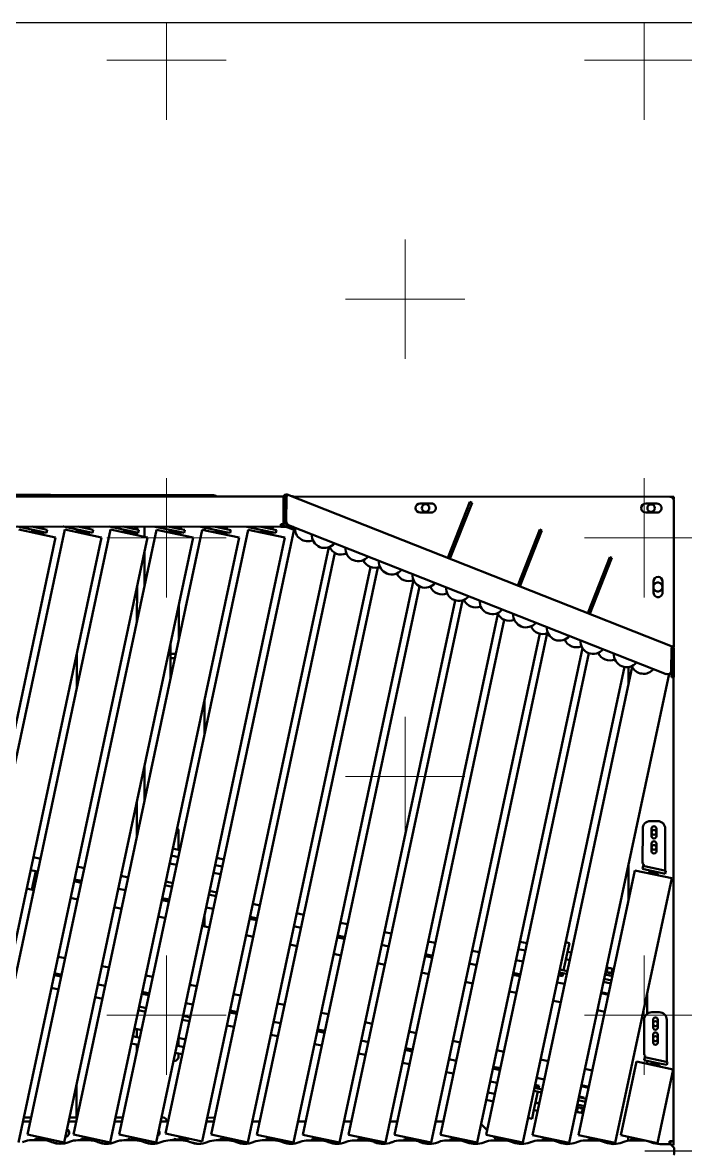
# Model space of a CAD drawing. Header units: millimetres. Extents: x 845401 to 948039, y 511594 to 550263.
# Drawn here: x 917079 to 917960, y 536634 to 538138 of the extents above; entities that cross this region are included whole.
import ezdxf

# ---------------------------------------------------------------- set-up
doc = ezdxf.new("R2010")
doc.units = ezdxf.units.MM
doc.linetypes.add('CENTER', pattern=[0])
doc.layers.add('00', color=7, linetype='Continuous')
doc.layers.add('3中心线层', color=1, linetype='CENTER')
for name, color, linetype, lineweight in [('A-剖-0.10mm.......SECT-L01', 255, 'Continuous', 18), ('可见 (ISO)', 7, 'Continuous', 50), ('粗实线', 7, 'Continuous', 30)]:
    doc.layers.add(name, color=color, linetype=linetype, lineweight=lineweight)

# ---------------------------------------------------------------- blocks, each defined once
blk = doc.blocks.new('*U100472')
at = {"layer": '3中心线层'}
blk.add_line((-1674.3, 1032), (-3340.9, 1032), dxfattribs=at)
blk = doc.blocks.new('单件分离新结构核图')
at = {"layer": '可见 (ISO)'}
for p, q in [((4623687.4, 896163.1), (4621866.4, 896163.1)), ((4623377.7, 896165.2), (4622241.7, 896165.2)), ((4623377.7, 896165.2), (4623527.7, 896165.2)), ((4623592.7, 896165.2), (4623527.7, 896165.2)), ((4623530.7, 896164.2), (4623572.7, 896164.2)), ((4623687.4, 896159.6), (4623687.4, 896163.1)), ((4623687.7, 896163.1), (4623687.4, 896163.1)), ((4623687.7, 896162.6), (4623687.4, 896126.7)), ((4623690.7, 896162.6), (4623687.7, 896162.6)), ((4623690.7, 896162.6), (4623690.4, 896126.7)), ((4623691.4, 896163.1), (4623691, 896163.1)), ((4623691.4, 896162.5), (4623691.1, 896130.1)), ((4623691.4, 896163.1), (4623692.5, 896165.9)), ((4623692.5, 896165.9), (4624204.5, 895964.2)), ((4624201.7, 896163.1), (4623700.9, 896163.1)), ((4624206.4, 896163.1), (4624201.7, 896163.1)), ((4624206.4, 896159.9), (4624206.4, 896163.1)), ((4623687.4, 896159.6), (4623687.4, 896126.6)), ((4623869.2, 896154.1), (4623884.2, 896154.1)), ((4623935.4, 896156.2), (4623906.1, 896081.7)), ((4623938.2, 896155.1), (4623908.9, 896080.6)), ((4623938.2, 896155.1), (4623935.4, 896156.2)), ((4624169.2, 896154.1), (4624184.2, 896154.1)), ((4624206.7, 895963.8), (4624206.7, 896158.1)), ((4623884.2, 896142.1), (4623869.2, 896142.1)), ((4624184.2, 896142.1), (4624169.2, 896142.1)), ((4623683.9, 896123.1), (4621866.4, 896123.1)), ((4623396.5, 896119.1), (4623225.5, 895314.6)), ((4623457.5, 896119.1), (4623286.5, 895314.6)), ((4623333.7, 896123.1), (4623364.6, 896116.5)), ((4623384.4, 896108.7), (4623335.5, 896119.1)), ((4623518.5, 896119.1), (4623347.5, 895314.6)), ((4623353, 896117.4), (4623352.6, 896115.5)), ((4623352.9, 896123.1), (4623365.4, 896120.4)), ((4623367.7, 896114.3), (4623353, 896117.4)), ((4623354.5, 896118.6), (4623354.2, 896117.2)), ((4623355.4, 896123.1), (4623355.3, 896122.6)), ((4623357.6, 896118), (4623357.3, 896116.5)), ((4623358.7, 896123.1), (4623358.4, 896121.9)), ((4623363.8, 896116.7), (4623363.5, 896115.2)), ((4623365.2, 896123.1), (4623364.6, 896120.6)), ((4623364.6, 896116.5), (4623372.4, 896114.8)), ((4623373.3, 896118.7), (4623365.4, 896120.4)), ((4623368.4, 896123.1), (4623367.7, 896119.9)), ((4623373.3, 896118.7), (4623372.4, 896114.8)), ((4623394.7, 896123.1), (4623425.6, 896116.5)), ((4623445.4, 896108.7), (4623396.5, 896119.1)), ((4623579.5, 896119.1), (4623408.5, 895314.6)), ((4623412.7, 896115.7), (4623412.7, 896119.2)), ((4623414, 896117.4), (4623413.6, 896115.5)), ((4623413.9, 896123.1), (4623426.4, 896120.4)), ((4623428.7, 896114.3), (4623414, 896117.4)), ((4623415.5, 896118.6), (4623415.2, 896117.2)), ((4623416.4, 896123.1), (4623416.3, 896122.6)), ((4623418.6, 896118), (4623418.3, 896116.5)), ((4623419.7, 896123.1), (4623419.4, 896121.9)), ((4623424.8, 896116.7), (4623424.5, 896115.2)), ((4623426.2, 896123.1), (4623425.6, 896120.6)), ((4623425.6, 896116.5), (4623433.4, 896114.8)), ((4623434.3, 896118.7), (4623426.4, 896120.4)), ((4623429.4, 896123.1), (4623428.7, 896119.9)), ((4623434.3, 896118.7), (4623433.4, 896114.8)), ((4623455.7, 896123.1), (4623486.6, 896116.5)), ((4623506.4, 896108.7), (4623457.5, 896119.1)), ((4623640.5, 896119.1), (4623469.5, 895314.6)), ((4623475, 896117.4), (4623474.6, 896115.5)), ((4623474.9, 896123.1), (4623487.4, 896120.4)), ((4623489.7, 896114.3), (4623475, 896117.4)), ((4623476.5, 896118.6), (4623476.2, 896117.2)), ((4623477.4, 896123.1), (4623477.3, 896122.6)), ((4623479.6, 896118), (4623479.3, 896116.5)), ((4623480.7, 896123.1), (4623480.4, 896121.9)), ((4623485.8, 896116.7), (4623485.5, 896115.2)), ((4623487.2, 896123.1), (4623486.6, 896120.6)), ((4623486.6, 896116.5), (4623494.4, 896114.8)), ((4623495.3, 896118.7), (4623487.4, 896120.4)), ((4623490.4, 896123.1), (4623489.7, 896119.9)), ((4623492.7, 896119.3), (4623492.7, 896123.1)), ((4623495.3, 896118.7), (4623494.4, 896114.8)), ((4623502.7, 896123.1), (4623502.7, 896109.5)), ((4623516.7, 896123.1), (4623547.6, 896116.5)), ((4623567.4, 896108.7), (4623518.5, 896119.1)), ((4623701.6, 896119.7), (4623530.8, 895316)), ((4623536, 896117.4), (4623535.6, 896115.5)), ((4623535.9, 896123.1), (4623548.4, 896120.4)), ((4623550.7, 896114.3), (4623536, 896117.4)), ((4623537.5, 896118.6), (4623537.2, 896117.2)), ((4623538.4, 896123.1), (4623538.3, 896122.6)), ((4623540.6, 896118), (4623540.3, 896116.5)), ((4623541.7, 896123.1), (4623541.4, 896121.9)), ((4623546.8, 896116.7), (4623546.5, 896115.2)), ((4623548.2, 896123.1), (4623547.6, 896120.6)), ((4623547.6, 896116.5), (4623555.4, 896114.8)), ((4623556.3, 896118.7), (4623548.4, 896120.4)), ((4623551.4, 896123.1), (4623550.7, 896119.9)), ((4623556.3, 896118.7), (4623555.4, 896114.8)), ((4623577.7, 896123.1), (4623608.6, 896116.5)), ((4623628.4, 896108.7), (4623579.5, 896119.1)), ((4623582.7, 896122), (4623582.7, 896118.4)), ((4623597, 896117.4), (4623596.6, 896115.5)), ((4623596.9, 896123.1), (4623609.4, 896120.4)), ((4623611.7, 896114.3), (4623597, 896117.4)), ((4623598.5, 896118.6), (4623598.2, 896117.2)), ((4623599.4, 896123.1), (4623599.3, 896122.6)), ((4623601.6, 896118), (4623601.3, 896116.5)), ((4623602.7, 896123.1), (4623602.4, 896121.9)), ((4623607.8, 896116.7), (4623607.5, 896115.2)), ((4623609.2, 896123.1), (4623608.6, 896120.6)), ((4623608.6, 896116.5), (4623616.4, 896114.8)), ((4623617.3, 896118.7), (4623609.4, 896120.4)), ((4623612.4, 896123.1), (4623611.7, 896119.9)), ((4623617.3, 896118.7), (4623616.4, 896114.8)), ((4623638.7, 896123.1), (4623669.6, 896116.5)), ((4623689.4, 896108.7), (4623640.5, 896119.1)), ((4623658, 896117.4), (4623657.6, 896115.5)), ((4623657.9, 896123.1), (4623670.4, 896120.4)), ((4623672.7, 896114.3), (4623658, 896117.4)), ((4623659.5, 896118.6), (4623659.2, 896117.2)), ((4623660.4, 896123.1), (4623660.3, 896122.6)), ((4623662.6, 896118), (4623662.3, 896116.5)), ((4623663.7, 896123.1), (4623663.4, 896121.9)), ((4623668.8, 896116.7), (4623668.5, 896115.2)), ((4623670.2, 896123.1), (4623669.6, 896120.6)), ((4623669.6, 896116.5), (4623677.4, 896114.8)), ((4623678.3, 896118.7), (4623670.4, 896120.4)), ((4623673.4, 896123.1), (4623672.7, 896119.9)), ((4623678.3, 896118.7), (4623677.4, 896114.8)), ((4623683.9, 896126.6), (4623683.9, 896123.1)), ((4623687.4, 896126.6), (4623683.9, 896126.6)), ((4623683.9, 896123.1), (4623690.5, 896123.1)), ((4623696.6, 896120.7), (4623689.6, 896123.5)), ((4623697.7, 896123.5), (4623690.7, 896126.2)), ((4623694.2, 896125.4), (4624196.6, 895927.5)), ((4623696.6, 896120.7), (4623701.3, 896118.8)), ((4623702.4, 896121.6), (4623697.7, 896123.5)), ((4623698.7, 896123.1), (4623700.1, 896123.1)), ((4623699.7, 896123.1), (4623700.7, 896122.8)), ((4623702.4, 896121.6), (4623701.3, 896118.8)), ((4623702.8, 896120.4), (4623702, 896120.5)), ((4624028.5, 896119.5), (4623999.1, 896045.1)), ((4624031.2, 896118.4), (4624001.9, 896044)), ((4624031.2, 896118.4), (4624028.5, 896119.5)), ((4623384.4, 896108.7), (4623213.4, 895304.2)), ((4623445.4, 896108.7), (4623274.4, 895304.2)), ((4623506.4, 896108.7), (4623335.4, 895304.2)), ((4623366.9, 896116), (4623366.6, 896114.5)), ((4623367.7, 896114.3), (4623367.3, 896112.3)), ((4623567.4, 896108.7), (4623396.4, 895304.2)), ((4623427.9, 896116), (4623427.6, 896114.5)), ((4623428.7, 896114.3), (4623428.3, 896112.3)), ((4623628.4, 896108.7), (4623457.4, 895304.2)), ((4623488.9, 896116), (4623488.6, 896114.5)), ((4623489.7, 896114.3), (4623489.3, 896112.3)), ((4623492.7, 896111.6), (4623492.7, 896115.2)), ((4623689.4, 896108.7), (4623518.4, 895304.2)), ((4623549.9, 896116), (4623549.6, 896114.5)), ((4623550.7, 896114.3), (4623550.3, 896112.3)), ((4623610.9, 896116), (4623610.6, 896114.5)), ((4623611.7, 896114.3), (4623611.3, 896112.3)), ((4623671.9, 896116), (4623671.6, 896114.5)), ((4623672.7, 896114.3), (4623672.3, 896112.3)), ((4623502.7, 896091.3), (4623502.7, 896044.8)), ((4623747.7, 896095.9), (4623579.7, 895305.6)), ((4623756, 896088.4), (4623591.5, 895314.6)), ((4624121.5, 896082.9), (4624092.2, 896008.4)), ((4624124.3, 896081.8), (4624095, 896007.3)), ((4624124.3, 896081.8), (4624121.5, 896082.9)), ((4623803.1, 896069.6), (4623640.4, 895304.2)), ((4623812.9, 896069), (4623652.5, 895314.6)), ((4623492.7, 895997.7), (4623492.7, 896044.2)), ((4623860.4, 896052.3), (4623701.4, 895304.2)), ((4623868.5, 896043.9), (4623713.5, 895314.6)), ((4624179.7, 896035.6), (4624179.7, 896050.6)), ((4624191.7, 896050.6), (4624191.7, 896035.6)), ((4623548.2, 895971.8), (4623548.2, 896018.3)), ((4623915.7, 896025.3), (4623762.4, 895304.2)), ((4623925.6, 896025.3), (4623774.5, 895314.6)), ((4623972.8, 896007), (4623823.4, 895304.2)), ((4623981.1, 895999.5), (4623835.5, 895314.6)), ((4624028.3, 895981.1), (4623884.4, 895304.2)), ((4624038.3, 895981.6), (4623896.5, 895314.6)), ((4623537.2, 895966.6), (4623537.2, 895920.1)), ((4623412.7, 895908.3), (4623412.7, 895954.8)), ((4623537.2, 895954.2), (4623544.5, 895954.2)), ((4624085.2, 895961.8), (4623945.4, 895304.2)), ((4624093.7, 895955.2), (4623957.5, 895314.6)), ((4624203.4, 895932.2), (4624203.4, 895960.8)), ((4624203.7, 895960.9), (4624206.7, 895960.9)), ((4624203.7, 895928.3), (4624203.7, 895960.9)), ((4624204.7, 895964.6), (4624204.5, 895964.2)), ((4624206.7, 895963.8), (4624204.7, 895964.6)), ((4624206.4, 895962.4), (4624206.4, 895964)), ((4624206.7, 895928.3), (4624206.7, 895960.9)), ((4623537.2, 895948.2), (4623543.2, 895948.2)), ((4624140.9, 895936.9), (4624006.4, 895304.2)), ((4624151.3, 895937), (4624018.9, 895314.2)), ((4624146.4, 895936.8), (4624146.4, 895914)), ((4624200.4, 895927.6), (4624067.8, 895303.8)), ((4624203.7, 895928.3), (4624203.7, 895923.3)), ((4624206.7, 895923.3), (4624203.7, 895923.3)), ((4624206.4, 895306.1), (4624206.4, 895923.3)), ((4624206.7, 895923.3), (4624206.7, 895928.3)), ((4623582.7, 895893.7), (4623582.7, 895847.2)), ((4623502.7, 895804.3), (4623502.7, 895757.8)), ((4623492.7, 895710.7), (4623492.7, 895757.2)), ((4624175.4, 895731.9), (4624185.4, 895731.9)), ((4623548.2, 895718.2), (4623548.2, 895693.5)), ((4624165.4, 895675.4), (4624165.4, 895721.9)), ((4624177.2, 895711.9), (4624177.2, 895721.9)), ((4624183.6, 895721.9), (4624183.6, 895711.9)), ((4624195.4, 895721.9), (4624195.4, 895667)), ((4624177.2, 895691.9), (4624177.2, 895701.9)), ((4624183.6, 895701.9), (4624183.6, 895691.9)), ((4623364.5, 895681.4), (4623355, 895683.4)), ((4623538.5, 895685.6), (4623547.9, 895683.6)), ((4623550, 895693.1), (4623540.5, 895695.1)), ((4623608.3, 895680.7), (4623598.9, 895682.7)), ((4623360.8, 895664.3), (4623351.4, 895666.3)), ((4623422.8, 895669), (4623413.4, 895671)), ((4623545.8, 895673.3), (4623536.3, 895675.3)), ((4623537.2, 895675.1), (4623537.2, 895679.6)), ((4623596.8, 895673.2), (4623606.3, 895671.1)), ((4624155.1, 895666.4), (4624080.2, 895314.2)), ((4624146.4, 895673.5), (4624146.4, 895625.4)), ((4624204, 895656), (4624155.1, 895666.4)), ((4624165.4, 895675.4), (4624166.8, 895675.1)), ((4624166.2, 895672.2), (4624165.4, 895668.3)), ((4624175.1, 895666.2), (4624165.4, 895668.3)), ((4624166.2, 895672.2), (4624166.4, 895673.2)), ((4624166.2, 895672.2), (4624176, 895670.1)), ((4624166.8, 895675.1), (4624166.4, 895673.2)), ((4624175.1, 895666.2), (4624185.6, 895664)), ((4624176, 895670.1), (4624186.4, 895667.9)), ((4624186.4, 895667.9), (4624196.2, 895665.8)), ((4624195.4, 895661.9), (4624196.2, 895665.8)), ((4623358.3, 895664.8), (4623353.1, 895640.4)), ((4623409.2, 895651.4), (4623418.7, 895649.4)), ((4623419.2, 895651.9), (4623409.7, 895653.9)), ((4623412.7, 895650.7), (4623412.7, 895653.3)), ((4623481.2, 895656.6), (4623471.7, 895658.6)), ((4623540.6, 895649.1), (4623531.1, 895651.1)), ((4623604.1, 895660.9), (4623594.7, 895662.9)), ((4624204, 895656), (4624129.1, 895303.8)), ((4624174.1, 895664.4), (4624173.7, 895662.4)), ((4624185.8, 895661.9), (4624174.1, 895664.4)), ((4624185.8, 895661.9), (4624185.4, 895659.9)), ((4624195.4, 895661.9), (4624185.6, 895664)), ((4623346.2, 895641.8), (4623355.6, 895639.8)), ((4623477.6, 895639.5), (4623468.1, 895641.5)), ((4623539.6, 895644.2), (4623530.1, 895646.2)), ((4623599, 895636.7), (4623589.5, 895638.7)), ((4623404.5, 895629.4), (4623414, 895627.4)), ((4623526, 895626.6), (4623535.4, 895624.6)), ((4623535.9, 895627.1), (4623526.5, 895629.1)), ((4623597.9, 895631.8), (4623588.5, 895633.8)), ((4623656.3, 895619.4), (4623646.8, 895621.4)), ((4623462.9, 895617), (4623472.4, 895615)), ((4623582.7, 895606.7), (4623582.7, 895591.6)), ((4623594.3, 895614.7), (4623584.8, 895616.7)), ((4623714.7, 895607), (4623705.2, 895609)), ((4623521.3, 895604.6), (4623530.7, 895602.6)), ((4623579.6, 895592.2), (4623589.1, 895590.2)), ((4623642.7, 895601.8), (4623652.1, 895599.8)), ((4623652.7, 895602.3), (4623643.2, 895604.3)), ((4623711, 895589.8), (4623701.6, 895591.9)), ((4623773, 895594.6), (4623763.6, 895596.6)), ((4623638, 895579.8), (4623647.5, 895577.8)), ((4623759.4, 895577), (4623768.9, 895575)), ((4623769.4, 895577.4), (4623759.9, 895579.5)), ((4623767.7, 895575.3), (4623768.2, 895577.7)), ((4623831.4, 895582.2), (4623821.9, 895584.2)), ((4623696.4, 895567.4), (4623705.8, 895565.4)), ((4623827.7, 895565), (4623818.3, 895567)), ((4623889.7, 895569.8), (4623880.3, 895571.8)), ((4624000.1, 895561.6), (4624009.6, 895559.6)), ((4624002.2, 895571.4), (4624011.7, 895569.4)), ((4624063.1, 895570.7), (4624068.1, 895569.7)), ((4624068.1, 895569.7), (4624066, 895559.9)), ((4623387.9, 895551.2), (4623397.4, 895549.2)), ((4623754.7, 895555), (4623764.2, 895553)), ((4623876.1, 895552.2), (4623885.6, 895550.2)), ((4623886.1, 895552.6), (4623876.7, 895554.6)), ((4623948.1, 895557.3), (4623938.7, 895559.4)), ((4624006.5, 895544.9), (4623997, 895546.9)), ((4624060.4, 895533.5), (4624066, 895559.9)), ((4624063.5, 895548.2), (4624068.4, 895547.1)), ((4624065.6, 895557.9), (4624070.5, 895556.9)), ((4623446.3, 895538.8), (4623455.7, 895536.8)), ((4623813.1, 895542.6), (4623822.5, 895540.6)), ((4623871.5, 895530.2), (4623880.9, 895528.2)), ((4623944.5, 895540.2), (4623935, 895542.2)), ((4624002.8, 895527.8), (4623993.4, 895529.8)), ((4624054.5, 895530.6), (4624064.4, 895528.5)), ((4624055.4, 895534.5), (4624065.3, 895532.4)), ((4624125.8, 895528.8), (4624116, 895530.8)), ((4624117.7, 895531.1), (4624116.2, 895531.4)), ((4624122.1, 895536.3), (4624117.4, 895537.3)), ((4624117.7, 895531.1), (4624118.8, 895536.5)), ((4624120.2, 895530.6), (4624117.7, 895531.1)), ((4624124.1, 895529.8), (4624121.5, 895530.3)), ((4624124.5, 895535.8), (4624122.1, 895536.3)), ((4624122.5, 895529.5), (4624123.3, 895529.9)), ((4624124.1, 895529.8), (4624125.2, 895535.2)), ((4624124.5, 895535.8), (4624124.7, 895535.7)), ((4623392.2, 895524.7), (4623382.7, 895526.7)), ((4623392.7, 895527.2), (4623383.2, 895529.2)), ((4623504.6, 895526.4), (4623514.1, 895524.4)), ((4623929.8, 895517.8), (4623939.3, 895515.8)), ((4623992.9, 895527.4), (4624002.3, 895525.4)), ((4624002.5, 895526.5), (4623993.1, 895528.5)), ((4624051.7, 895517.4), (4624061.6, 895515.3)), ((4624053.7, 895526.7), (4624058.7, 895525.7)), ((4624054.1, 895528.7), (4624059.1, 895527.6)), ((4624058.7, 895525.7), (4624059.1, 895527.6)), ((4624059.1, 895527.6), (4624059.5, 895529.6)), ((4624113.3, 895518.1), (4624123.1, 895516.1)), ((4624114.2, 895522), (4624124, 895520)), ((4624115.4, 895527.9), (4624125.2, 895525.8)), ((4623388.5, 895507.6), (4623379.1, 895509.6)), ((4623450.5, 895512.3), (4623441.1, 895514.3)), ((4623508.9, 895499.9), (4623499.4, 895501.9)), ((4623509.4, 895502.4), (4623500, 895504.4)), ((4623502.7, 895503.8), (4623502.7, 895501.2)), ((4623563, 895514), (4623572.5, 895512)), ((4623621.4, 895501.6), (4623630.8, 895499.5)), ((4623988.2, 895505.4), (4623997.6, 895503.4)), ((4624119.9, 895500.9), (4624110.1, 895503)), ((4624110.4, 895504.3), (4624120.2, 895502.2)), ((4624171.4, 895502.5), (4624171.4, 895475.4)), ((4623446.9, 895495.2), (4623437.4, 895497.2)), ((4623505.3, 895482.8), (4623495.8, 895484.8)), ((4623567.3, 895487.5), (4623557.8, 895489.5)), ((4623679.7, 895489.2), (4623689.2, 895487.1)), ((4624046.5, 895493), (4624056.4, 895490.9)), ((4623504.2, 895477.9), (4623494.8, 895479.9)), ((4623563.6, 895470.4), (4623554.2, 895472.4)), ((4623625.6, 895475.1), (4623616.2, 895477.1)), ((4623626.1, 895477.5), (4623616.7, 895479.6)), ((4623738.1, 895476.7), (4623747.5, 895474.7)), ((4624115.1, 895478.4), (4624105.3, 895480.5)), ((4624177.5, 895477.6), (4624187.5, 895477.6)), ((4623499.1, 895453.7), (4623489.6, 895455.7)), ((4623492.7, 895444.3), (4623492.7, 895455)), ((4623562.6, 895465.5), (4623553.1, 895467.5)), ((4623622, 895458), (4623612.5, 895460)), ((4623684, 895462.7), (4623674.5, 895464.7)), ((4623742.9, 895452.7), (4623733.4, 895454.7)), ((4623796.5, 895464.3), (4623805.9, 895462.3)), ((4624167.5, 895421.1), (4624167.5, 895467.6)), ((4624179.3, 895457.6), (4624179.3, 895467.6)), ((4624185.7, 895467.6), (4624185.7, 895457.6)), ((4624197.5, 895467.6), (4624197.5, 895412.7)), ((4623487.4, 895445.4), (4623496.9, 895443.4)), ((4623557.4, 895441.3), (4623548, 895443.3)), ((4623548.2, 895443.2), (4623548.2, 895432.5)), ((4623680.3, 895445.6), (4623670.9, 895447.6)), ((4623742.4, 895450.3), (4623732.9, 895452.3)), ((4623800.7, 895437.9), (4623791.3, 895439.9)), ((4623854.8, 895451.9), (4623864.3, 895449.9)), ((4624179.3, 895437.6), (4624179.3, 895447.6)), ((4624185.7, 895447.6), (4624185.7, 895437.6)), ((4623494.9, 895433.9), (4623485.4, 895435.9)), ((4623492.7, 895423.8), (4623492.7, 895434.3)), ((4623545.8, 895433), (4623555.3, 895431)), ((4623738.7, 895433.2), (4623729.3, 895435.2)), ((4623859.1, 895425.5), (4623849.6, 895427.5)), ((4623859.6, 895427.9), (4623850.1, 895429.9)), ((4623913.2, 895439.5), (4623922.6, 895437.5)), ((4623971.5, 895427.1), (4623981, 895425.1)), ((4623553.2, 895421.5), (4623543.8, 895423.5)), ((4623548.2, 895422.5), (4623548.2, 895418.2)), ((4623797.1, 895420.8), (4623787.6, 895422.8)), ((4623855.4, 895408.4), (4623846, 895410.4)), ((4623917.4, 895413.1), (4623908, 895415.1)), ((4624029.9, 895414.7), (4624039.8, 895412.6)), ((4624157.3, 895412.1), (4624136.5, 895314.2)), ((4624206.2, 895401.7), (4624157.3, 895412.1)), ((4624167.5, 895421.1), (4624169, 895420.8)), ((4624168.4, 895417.9), (4624167.5, 895414)), ((4624177.3, 895411.9), (4624167.5, 895414)), ((4624168.4, 895417.9), (4624168.6, 895418.8)), ((4624168.4, 895417.9), (4624178.2, 895415.8)), ((4624169, 895420.8), (4624168.6, 895418.8)), ((4624171.4, 895413.1), (4624171.4, 895409.1)), ((4624176.3, 895410.1), (4624175.8, 895408.1)), ((4624188, 895407.6), (4624176.3, 895410.1)), ((4624177.3, 895411.9), (4624187.8, 895409.7)), ((4624178.2, 895415.8), (4624188.6, 895413.6)), ((4624197.5, 895407.6), (4624187.8, 895409.7)), ((4624188.6, 895413.6), (4624198.4, 895411.5)), ((4624197.5, 895407.6), (4624198.4, 895411.5)), ((4623913.8, 895396), (4623904.3, 895398)), ((4623975.8, 895400.7), (4623966.3, 895402.7)), ((4623976.1, 895402), (4623966.6, 895404)), ((4623976.3, 895403.1), (4623966.9, 895405.1)), ((4624098.5, 895400.1), (4624088.7, 895402.2)), ((4624206.2, 895401.7), (4624185.4, 895303.8)), ((4624188, 895407.6), (4624187.6, 895405.6)), ((4623412.7, 895337.2), (4623412.7, 895380.9)), ((4623972.2, 895383.5), (4623962.7, 895385.6)), ((4624022.7, 895381), (4624027.7, 895379.9)), ((4624024.7, 895390.3), (4624034.6, 895388.2)), ((4624027.7, 895379.9), (4624027.3, 895378)), ((4624093.9, 895378.6), (4624084.1, 895380.7)), ((4623959.6, 895370.9), (4623969, 895368.9)), ((4624026.1, 895372.1), (4624020.4, 895345.7)), ((4624021.1, 895373.1), (4624031, 895371)), ((4624021.9, 895377.1), (4624031.8, 895375)), ((4624022.3, 895379), (4624027.3, 895378)), ((4624027.3, 895378), (4624026.9, 895376)), ((4624080.7, 895364.6), (4624090.5, 895362.5)), ((4624080.9, 895365.5), (4624087.1, 895364.2)), ((4624083.9, 895379.4), (4624093.6, 895377.3)), ((4623957.5, 895361.1), (4623967, 895359.1)), ((4624022.9, 895357.4), (4624027.8, 895356.4)), ((4624077.9, 895351.3), (4624079.4, 895350.9)), ((4624078, 895351.8), (4624087.8, 895349.8)), ((4624079.4, 895350.9), (4624078.2, 895345.5)), ((4624078.6, 895354.8), (4624088.4, 895352.7)), ((4624079.4, 895350.9), (4624081.9, 895350.4)), ((4624079.9, 895360.7), (4624089.7, 895358.6)), ((4624083.2, 895350.1), (4624085.8, 895349.6)), ((4624084.5, 895350.5), (4624085, 895349.8)), ((4624085.8, 895349.6), (4624084.6, 895344.2)), ((4624087.1, 895364.2), (4624086.9, 895363.3)), ((4623352.3, 895337.2), (4623342.4, 895337.2)), ((4623413.3, 895337.2), (4623403.4, 895337.2)), ((4623474.3, 895337.2), (4623464.4, 895337.2)), ((4623527.7, 895337.2), (4623525.4, 895337.2)), ((4623586.4, 895337.2), (4623596.3, 895337.2)), ((4624013.4, 895337), (4624018.4, 895335.9)), ((4624018.4, 895335.9), (4624020.4, 895345.7)), ((4624020.9, 895347.6), (4624025.8, 895346.6)), ((4624076.6, 895345.4), (4624081.3, 895344.4)), ((4624081.3, 895344.4), (4624083.7, 895343.9)), ((4624083.7, 895343.9), (4624083.9, 895344)), ((4623351.2, 895332.1), (4623341.3, 895332.1)), ((4623412.2, 895332.1), (4623402.3, 895332.1)), ((4623473.2, 895332.1), (4623463.3, 895332.1)), ((4623534.2, 895332.1), (4623524.3, 895332.1)), ((4623532.7, 895332.1), (4623532.7, 895332.2)), ((4623595.2, 895332.1), (4623585.3, 895332.1)), ((4623656.2, 895332.1), (4623646.3, 895332.1)), ((4623717.2, 895332.1), (4623707.3, 895332.1)), ((4623778.2, 895332.1), (4623768.3, 895332.1)), ((4623839.2, 895332.1), (4623829.3, 895332.1)), ((4623900.2, 895332.1), (4623890.3, 895332.1)), ((4623958.8, 895320.6), (4623950.6, 895328.8)), ((4623341.9, 895304.9), (4623340.9, 895304.5)), ((4623396.4, 895304.2), (4623347.5, 895314.6)), ((4623353, 895307.1), (4623367.8, 895307.1)), ((4623357.6, 895307.1), (4623358, 895309.2)), ((4623367.8, 895307.2), (4623358, 895309.2)), ((4623364.2, 895309), (4623364.6, 895310.9)), ((4623378.9, 895305.9), (4623364.2, 895309)), ((4623365.1, 895307.7), (4623365.3, 895308.7)), ((4623368.2, 895307.1), (4623367.8, 895307.2)), ((4623368.2, 895307.1), (4623368.4, 895308.1)), ((4623374.6, 895306.3), (4623374.6, 895306.8)), ((4623377.6, 895305.4), (4623377.8, 895306.1)), ((4623378.9, 895305.9), (4623379.3, 895307.8)), ((4623380, 895304.5), (4623379, 895304.9)), ((4623390.2, 895302.4), (4623379.7, 895304.6)), ((4623398.2, 895312.2), (4623398.2, 895312.6)), ((4623403.2, 895304.9), (4623402.2, 895304.5)), ((4623457.4, 895304.2), (4623408.5, 895314.6)), ((4623414.4, 895307.1), (4623429.2, 895307.1)), ((4623418.9, 895307.1), (4623419.4, 895309.2)), ((4623429.1, 895307.2), (4623419.4, 895309.2)), ((4623425.2, 895309), (4623425.6, 895310.9)), ((4623439.9, 895305.9), (4623425.2, 895309)), ((4623426.1, 895307.8), (4623426.3, 895308.7)), ((4623429.6, 895307.1), (4623429.1, 895307.2)), ((4623429.2, 895307.1), (4623429.4, 895308.1)), ((4623435.6, 895306.4), (4623435.6, 895306.8)), ((4623438.6, 895305.5), (4623438.8, 895306.1)), ((4623439.9, 895305.9), (4623440.3, 895307.8)), ((4623441.3, 895304.5), (4623440.3, 895304.9)), ((4623451.5, 895302.4), (4623441.1, 895304.6)), ((4623464.6, 895304.9), (4623463.6, 895304.5)), ((4623518.4, 895304.2), (4623469.5, 895314.6)), ((4623475.7, 895307.1), (4623490.5, 895307.1)), ((4623480.2, 895307.1), (4623480.7, 895309.2)), ((4623490.5, 895307.2), (4623480.7, 895309.2)), ((4623486.2, 895309), (4623486.6, 895310.9)), ((4623500.9, 895305.9), (4623486.2, 895309)), ((4623487.1, 895307.9), (4623487.3, 895308.7)), ((4623490.3, 895307.2), (4623490.4, 895308.1)), ((4623490.9, 895307.1), (4623490.5, 895307.2)), ((4623496.6, 895306.5), (4623496.6, 895306.8)), ((4623499.7, 895305.6), (4623499.8, 895306.1)), ((4623500.9, 895305.9), (4623501.3, 895307.8)), ((4623502.6, 895304.5), (4623501.6, 895304.9)), ((4623512.9, 895302.4), (4623502.4, 895304.6)), ((4623525.9, 895304.9), (4623524.9, 895304.5)), ((4623579.7, 895305.6), (4623530.8, 895316)), ((4623537.1, 895307.1), (4623551.8, 895307.1)), ((4623541.6, 895307.1), (4623542, 895309.2)), ((4623551.8, 895307.2), (4623542, 895309.2)), ((4623549.1, 895310.6), (4623549.4, 895312.1)), ((4623560.8, 895308.1), (4623549.1, 895310.6)), ((4623549.5, 895310), (4623549.1, 895310.6)), ((4623549.5, 895310), (4623560.2, 895307.7)), ((4623552.2, 895307.1), (4623551.8, 895307.2)), ((4623560.2, 895307.7), (4623560.8, 895308.1)), ((4623560.8, 895308.1), (4623561.1, 895309.6)), ((4623564, 895304.5), (4623563, 895304.9)), ((4623574.2, 895302.4), (4623563.7, 895304.6)), ((4623587.3, 895304.9), (4623586.3, 895304.5)), ((4623640.4, 895304.2), (4623591.5, 895314.6)), ((4623598.4, 895307.1), (4623613.2, 895307.1)), ((4623602.9, 895307.1), (4623603.4, 895309.2)), ((4623613.2, 895307.2), (4623603.4, 895309.2)), ((4623608.2, 895309), (4623608.6, 895310.9)), ((4623622.9, 895305.9), (4623608.2, 895309)), ((4623609.2, 895308), (4623609.3, 895308.7)), ((4623612.3, 895307.4), (4623612.4, 895308.1)), ((4623613.6, 895307.1), (4623613.2, 895307.2)), ((4623618.6, 895306.6), (4623618.6, 895306.8)), ((4623621.7, 895305.8), (4623621.8, 895306.1)), ((4623622.9, 895305.9), (4623623.3, 895307.8)), ((4623625.3, 895304.5), (4623624.3, 895304.9)), ((4623635.6, 895302.4), (4623625.1, 895304.6)), ((4623648.6, 895304.9), (4623647.6, 895304.5)), ((4623701.4, 895304.2), (4623652.5, 895314.6)), ((4623659.7, 895307.1), (4623674.5, 895307.1)), ((4623664.3, 895307.1), (4623664.7, 895309.2)), ((4623674.5, 895307.2), (4623664.7, 895309.2)), ((4623669.2, 895309), (4623669.6, 895310.9)), ((4623683.9, 895305.9), (4623669.2, 895309)), ((4623670.2, 895308.1), (4623670.3, 895308.7)), ((4623673.3, 895307.4), (4623673.4, 895308.1)), ((4623674.9, 895307.1), (4623674.5, 895307.2)), ((4623679.6, 895306.6), (4623679.6, 895306.8)), ((4623682.7, 895305.9), (4623682.8, 895306.1)), ((4623683.9, 895305.9), (4623684.3, 895307.8)), ((4623686.7, 895304.5), (4623685.7, 895304.9)), ((4623696.9, 895302.4), (4623686.4, 895304.6)), ((4623709.9, 895304.9), (4623708.9, 895304.5)), ((4623762.4, 895304.2), (4623713.5, 895314.6)), ((4623721.1, 895307.1), (4623735.9, 895307.1)), ((4623725.6, 895307.1), (4623726.1, 895309.2)), ((4623735.8, 895307.2), (4623726.1, 895309.2)), ((4623730.2, 895309), (4623730.6, 895310.9)), ((4623744.9, 895305.9), (4623730.2, 895309)), ((4623731.2, 895308.1), (4623731.3, 895308.7)), ((4623734.3, 895307.5), (4623734.4, 895308.1)), ((4623736.3, 895307.1), (4623735.8, 895307.2)), ((4623740.6, 895306.7), (4623740.6, 895306.8)), ((4623743.7, 895306), (4623743.8, 895306.1)), ((4623744.9, 895305.9), (4623745.3, 895307.8)), ((4623748, 895304.5), (4623747, 895304.9)), ((4623758.2, 895302.4), (4623747.8, 895304.6)), ((4623771.3, 895304.9), (4623770.3, 895304.5)), ((4623823.4, 895304.2), (4623774.5, 895314.6)), ((4623782.4, 895307.1), (4623797.2, 895307.1)), ((4623786.9, 895307.1), (4623787.4, 895309.2)), ((4623797.2, 895307.2), (4623787.4, 895309.2)), ((4623791.2, 895309), (4623791.6, 895310.9)), ((4623801.8, 895306.7), (4623791.2, 895309)), ((4623792.2, 895308.2), (4623792.3, 895308.7)), ((4623795.3, 895307.6), (4623795.4, 895308.1)), ((4623797.6, 895307.1), (4623797.2, 895307.2)), ((4623801.6, 895306.7), (4623801.6, 895306.8)), ((4623805.9, 895305.9), (4623805.1, 895306)), ((4623805.9, 895305.9), (4623806.3, 895307.8)), ((4623807.4, 895307.6), (4623807.4, 895306.1)), ((4623807.4, 895305.3), (4623807.4, 895306.1)), ((4623809.3, 895304.5), (4623808.3, 895304.9)), ((4623819.6, 895302.4), (4623809.1, 895304.6)), ((4623811.4, 895306.7), (4623811.4, 895306.1)), ((4623811.4, 895304.1), (4623811.4, 895306.1)), ((4623832.6, 895304.9), (4623831.6, 895304.5)), ((4623884.4, 895304.2), (4623835.5, 895314.6)), ((4623843.8, 895307.1), (4623858.5, 895307.1)), ((4623848.3, 895307.1), (4623848.7, 895309.2)), ((4623858.5, 895307.2), (4623848.7, 895309.2)), ((4623852.2, 895309), (4623852.6, 895310.9)), ((4623862.2, 895306.9), (4623852.2, 895309)), ((4623853.2, 895308.3), (4623853.3, 895308.7)), ((4623856.3, 895307.6), (4623856.4, 895308.1)), ((4623858.9, 895307.1), (4623858.5, 895307.2)), ((4623866.9, 895305.9), (4623867.3, 895307.8)), ((4623870.7, 895304.5), (4623869.7, 895304.9)), ((4623880.9, 895302.4), (4623870.4, 895304.6)), ((4623894, 895304.9), (4623893, 895304.5)), ((4623945.4, 895304.2), (4623896.5, 895314.6)), ((4623905.1, 895307.1), (4623919.9, 895307.1)), ((4623909.6, 895307.1), (4623910.1, 895309.2)), ((4623919.9, 895307.2), (4623910.1, 895309.2)), ((4623913.2, 895309), (4623913.6, 895310.9)), ((4623922.8, 895306.9), (4623913.2, 895309)), ((4623914.2, 895308.4), (4623914.3, 895308.7)), ((4623917.4, 895307.7), (4623917.4, 895308.1)), ((4623920.3, 895307.1), (4623919.9, 895307.2)), ((4623927.9, 895306), (4623928.3, 895307.8)), ((4623932, 895304.5), (4623931, 895304.9)), ((4623942.3, 895302.4), (4623931.8, 895304.6)), ((4623955.3, 895304.9), (4623954.3, 895304.5)), ((4624006.4, 895304.2), (4623957.5, 895314.6)), ((4623966.4, 895307.1), (4623981.2, 895307.1)), ((4623970.9, 895308.5), (4623966.9, 895312.6)), ((4623971, 895307.1), (4623971.4, 895309.2)), ((4623981.2, 895307.2), (4623971.4, 895309.2)), ((4623974.2, 895309), (4623974.6, 895310.9)), ((4623983.6, 895307), (4623974.2, 895309)), ((4623975.3, 895308.4), (4623975.3, 895308.7)), ((4623978.4, 895307.8), (4623978.4, 895308.1)), ((4623981.6, 895307.1), (4623981.2, 895307.2)), ((4623988.9, 895306.1), (4623989.3, 895307.8)), ((4623993.4, 895304.5), (4623992.4, 895304.9)), ((4624003.6, 895302.4), (4623993.1, 895304.6)), ((4624016.6, 895304.9), (4624015.6, 895304.5)), ((4624067.8, 895303.8), (4624018.9, 895314.2)), ((4624027.8, 895307.1), (4624042.6, 895307.1)), ((4624032.3, 895307.1), (4624032.8, 895309.2)), ((4624042.5, 895307.2), (4624032.8, 895309.2)), ((4624037.1, 895308.3), (4624037.5, 895310.3)), ((4624043, 895307.1), (4624042.5, 895307.2)), ((4624048.9, 895306.4), (4624049.2, 895307.8)), ((4624054.7, 895304.5), (4624053.7, 895304.9)), ((4624064.9, 895302.4), (4624054.5, 895304.6)), ((4624078, 895304.9), (4624077, 895304.5)), ((4624129.1, 895303.8), (4624080.2, 895314.2)), ((4624089.1, 895307.1), (4624103.9, 895307.1)), ((4624093.6, 895307.1), (4624094.1, 895309.2)), ((4624103.9, 895307.2), (4624094.1, 895309.2)), ((4624098.4, 895308.3), (4624098.8, 895310.3)), ((4624104.3, 895307.1), (4624103.9, 895307.2)), ((4624110.3, 895306.4), (4624110.5, 895307.8)), ((4624116, 895304.5), (4624115, 895304.9)), ((4624126.3, 895302.4), (4624115.8, 895304.6)), ((4624185.4, 895303.8), (4624136.5, 895314.2)), ((4624139.3, 895304.9), (4624138.3, 895304.5)), ((4624146.4, 895312.1), (4624146.4, 895306.8)), ((4624149.9, 895307.1), (4624150.3, 895309.2)), ((4624160.1, 895307.2), (4624150.3, 895309.2)), ((4624150.5, 895307.1), (4624165.2, 895307.1)), ((4624154.6, 895308.3), (4624155.1, 895310.3)), ((4624160.5, 895307.1), (4624160.1, 895307.2)), ((4624166.6, 895307), (4624166.8, 895307.8)), ((4624177.4, 895304.5), (4624176.4, 895304.9)), ((4624201.4, 895306.1), (4624206.4, 895306.1)), ((4624201.4, 895306.1), (4624201.4, 895302.4)), ((4624202.4, 895302.2), (4624202.4, 895306.1)), ((4624206.4, 895301.1), (4624206.4, 895306.1)), ((4624188.5, 895302.4), (4624201.3, 895302.4)), ((4624206.7, 895298.3), (4624203.4, 895301.5)), ((4624203.9, 895301.1), (4624206.4, 895301.1)), ((4624207.6, 895296.1), (4624207.6, 895290))]:
    blk.add_line(p, q, dxfattribs=at)
for centre, radius in [((4623876.4, 896148.1), 5), ((4624176.4, 896148.1), 5), ((4624180.4, 895716.9), 3.2), ((4624180.4, 895696.9), 3.2), ((4624182.5, 895462.6), 3.2), ((4624182.5, 895442.6), 3.2)]:
    blk.add_circle(centre, radius, dxfattribs=at)
for centre, radius, start, end in [((4623377.7, 896160.2), 5, 90, 144.47), ((4623527.7, 896160.2), 5, 35.53, 90), ((4623572.7, 896154.2), 10, 62.9442, 90), ((4623592.7, 896155.2), 10, 52.2383, 90), ((4623691.2, 896162.6), 3.5, 68.5, 179.5), ((4623691.2, 896162.6), 0.5, 68.5, 179.5), ((4624201.7, 896158.1), 5, 0, 90), ((4623869.2, 896148.1), 6, 90, 270), ((4623884.2, 896148.1), 6, 270, 90), ((4624169.2, 896148.1), 6, 90, 270), ((4624184.2, 896148.1), 6, 270, 90), ((4623394.6, 896122.6), 0.5, 78, 90), ((4623455.6, 896122.6), 0.5, 78, 90), ((4623516.6, 896122.6), 0.5, 78, 90), ((4623577.6, 896122.6), 0.5, 78, 90), ((4623638.6, 896122.6), 0.5, 78, 90), ((4623683.9, 896126.6), 0.5, 270, 0), ((4623683.9, 896126.6), 3.5, 270, 0), ((4623690.9, 896126.7), 3.5, 179.5, 248.5), ((4623690.9, 896126.7), 0.5, 179.5, 248.5), ((4623696.1, 896130.1), 5, 179.5, 248.5), ((4623699.6, 896122.6), 0.5, 78, 90), ((4623719.8, 896120.7), 17, 175.6046, 293.4009), ((4623742.1, 896111.9), 17, 175.6046, 321.3954), ((4623764.4, 896103.1), 17, 203.5991, 293.4009), ((4623786.8, 896094.3), 17, 175.6046, 321.3954), ((4623809.1, 896085.5), 17, 203.5991, 293.4009), ((4623831.4, 896076.7), 17, 175.6046, 321.3954), ((4623853.8, 896067.9), 17, 203.5991, 293.4009), ((4623876.1, 896059.1), 17, 175.6046, 321.3954), ((4624185.7, 896050.6), 6, 0, 180), ((4623898.4, 896050.3), 17, 203.5991, 293.4009), ((4623920.7, 896041.6), 17, 175.6046, 321.3954), ((4624185.4, 896043.1), 6, 199.438, 160.562), ((4624185.7, 896035.6), 6, 180, 0), ((4623943.1, 896032.8), 17, 203.5991, 293.4009), ((4623965.4, 896024), 17, 175.6046, 321.3954), ((4623987.7, 896015.2), 17, 203.5991, 293.4009), ((4624010.1, 896006.4), 17, 175.6046, 321.3954), ((4624032.4, 895997.6), 17, 203.5991, 293.4009), ((4624054.7, 895988.8), 17, 175.6046, 321.3954), ((4624077.1, 895980), 17, 203.5991, 293.4009), ((4624099.4, 895971.2), 17, 175.6046, 321.3954), ((4624121.7, 895962.4), 17, 203.5991, 293.4009), ((4624144, 895953.6), 17, 175.6046, 321.3954), ((4624203.2, 895960.9), 0.5, 0, 47.3756), ((4624203.2, 895960.9), 3.5, 0, 68.5), ((4624166.4, 895944.8), 17, 203.5991, 321.3954), ((4624198.4, 895932.2), 5, 248.5, 0), ((4624175.4, 895721.9), 10, 90, 180), ((4624185.4, 895721.9), 10, 0, 90), ((4623542.7, 895718.2), 5.5, 0, 49.3197), ((4624180.4, 895721.9), 3.2, 0, 180), ((4624180.4, 895711.9), 3.2, 180, 0), ((4624180.4, 895701.9), 3.2, 0, 180), ((4624180.4, 895691.9), 3.2, 180, 0), ((4624177.5, 895467.6), 10, 90, 180), ((4624182.5, 895467.6), 3.2, 0, 180), ((4624187.5, 895467.6), 10, 0, 90), ((4624182.5, 895457.6), 3.2, 180, 0), ((4624182.5, 895447.6), 3.2, 0, 180), ((4624182.5, 895437.6), 3.2, 180, 0), ((4623542.7, 895418.2), 5.5, 257.3027, 0), ((4623527.7, 895332.2), 5, 0, 90), ((4623397.4, 895317.1), 5.5, 276.546, 59.454), ((4623517.4, 895317.1), 5.5, 300.3576, 35.6424), ((4623353, 895277.1), 30, 90, 111.8014), ((4623367.8, 895277.1), 30, 68.1986, 90), ((4623391.1, 895332.4), 30, 248.1986, 291.8014), ((4623392.7, 895312.2), 5.5, 354.4388, 0), ((4623414.4, 895277.1), 30, 90, 111.8014), ((4623429.2, 895277.1), 30, 68.1986, 90), ((4623452.4, 895332.4), 30, 248.1986, 291.8014), ((4623475.7, 895277.1), 30, 90, 111.8014), ((4623490.5, 895277.1), 30, 68.1986, 90), ((4623513.8, 895332.4), 30, 248.1986, 291.8014), ((4623537.1, 895277.1), 30, 90, 111.8014), ((4623551.8, 895277.1), 30, 68.1986, 90), ((4623575.1, 895332.4), 30, 248.1986, 291.8014), ((4623598.4, 895277.1), 30, 90, 111.8014), ((4623613.2, 895277.1), 30, 68.1986, 90), ((4623636.5, 895332.4), 30, 248.1986, 291.8014), ((4623659.7, 895277.1), 30, 90, 111.8014), ((4623674.5, 895277.1), 30, 68.1986, 90), ((4623697.8, 895332.4), 30, 248.1986, 291.8014), ((4623721.1, 895277.1), 30, 90, 111.8014), ((4623735.9, 895277.1), 30, 68.1986, 90), ((4623759.1, 895332.4), 30, 248.1986, 291.8014), ((4623782.4, 895277.1), 30, 90, 111.8014), ((4623797.2, 895277.1), 30, 68.1986, 90), ((4623820.5, 895332.4), 30, 248.1986, 291.8014), ((4623843.8, 895277.1), 30, 90, 111.8014), ((4623858.5, 895277.1), 30, 68.1986, 90), ((4623881.8, 895332.4), 30, 248.1986, 291.8014), ((4623905.1, 895277.1), 30, 90, 111.8014), ((4623919.9, 895277.1), 30, 68.1986, 90), ((4623943.2, 895332.4), 30, 248.1986, 291.8014), ((4623966.4, 895277.1), 30, 90, 111.8014), ((4623967.4, 895305), 5, 40.0231, 45), ((4623981.2, 895277.1), 30, 68.1986, 90), ((4624004.5, 895332.4), 30, 248.1986, 291.8014), ((4624027.8, 895277.1), 30, 90, 111.8014), ((4624042.6, 895277.1), 30, 68.1986, 90), ((4624065.8, 895332.4), 30, 248.1986, 291.8014), ((4624089.1, 895277.1), 30, 90, 111.8014), ((4624103.9, 895277.1), 30, 68.1986, 90), ((4624127.2, 895332.4), 30, 248.1986, 291.8014), ((4624150.5, 895277.1), 30, 90, 111.8014), ((4624165.2, 895277.1), 30, 68.1986, 90), ((4624188.5, 895332.4), 30, 248.1986, 270), ((4624201.3, 895299.4), 3, 45, 90), ((4624204.6, 895296.1), 3, 0, 45), ((4624204.6, 895290), 3, 315, 0)]:
    blk.add_arc(centre, radius, start, end, dxfattribs=at)
for points, knots in [([(4623691.4, 896162.5), (4623691.7, 896163.6), (4623692.1, 896164.7), (4623692.3, 896165.3), (4623692.4, 896165.7), (4623692.5, 896165.9), (4623692.5, 896165.9)], [0, 0, 0, 0, 0.629812, 0.629812, 0.629812, 1, 1, 1, 1]), ([(4624204.5, 895964.2), (4624204.5, 895964.2), (4624204.3, 895963.6), (4624204, 895962.7), (4624203.8, 895962.1), (4624203.6, 895961.5), (4624203.4, 895960.8)], [0, 0, 0, 0, 0.629812, 0.629812, 0.629812, 1, 1, 1, 1]), ([(4624195.4, 895667), (4624195.6, 895666.5), (4624195.8, 895666), (4624196.1, 895665.9), (4624196.1, 895665.8), (4624196.1, 895665.8), (4624196.2, 895665.8)], [0, 0, 0, 0, 0.860957, 0.860957, 0.860957, 1, 1, 1, 1]), ([(4624197.5, 895412.7), (4624197.7, 895412.2), (4624198, 895411.7), (4624198.2, 895411.5), (4624198.3, 895411.5), (4624198.3, 895411.5), (4624198.4, 895411.5)], [0, 0, 0, 0, 0.860957, 0.860957, 0.860957, 1, 1, 1, 1])]:
    blk.add_open_spline(points, degree=3, knots=knots, dxfattribs=at)
for points in [[(4623691.4, 896162.5), (4623691.4, 896162.8), (4623691.4, 896163.1), (4623691.4, 896163.1)], [(4623700.9, 896163.1), (4623698.1, 896163.9), (4623695.2, 896164.8), (4623692.5, 896165.9)]]:
    blk.add_open_spline(points, degree=3, dxfattribs=at)
for points, weights in [([(4624117.4, 895537.1), (4624118.1, 895536.8), (4624118.8, 895536.5)], [2.47673324864, 2.4366729483, 2.37770813634]), ([(4624118.8, 895536.5), (4624120.6, 895536.6), (4624122.1, 895536.3)], [2.40764409218, 2.59387601082, 2.59387601082]), ([(4624120.2, 895530.6), (4624120.8, 895530.3), (4624121.5, 895530.3)], [1.51463139945, 1.52426033396, 1.51463139945]), ([(4624122.1, 895536.3), (4624123.6, 895536), (4624125.2, 895535.2)], [2.48404363552, 2.48404363552, 2.30569732663]), ([(4624125.2, 895535.2), (4624124.9, 895535.5), (4624124.7, 895535.7)], [2.16200737808, 2.25307439171, 2.29455036848]), ([(4624081.9, 895350.4), (4624082.6, 895350.4), (4624083.2, 895350.1)], [1.62961710017, 1.63997703087, 1.62961710017]), ([(4624078.2, 895345.5), (4624077.4, 895345.5), (4624076.7, 895345.6)], [2.44364949703, 2.50424958957, 2.54542088863]), ([(4624081.3, 895344.4), (4624079.8, 895344.7), (4624078.2, 895345.5)], [2.48404363552, 2.48404363552, 2.30569732663]), ([(4624084.6, 895344.2), (4624082.8, 895344.1), (4624081.3, 895344.4)], [2.30569732663, 2.48404363552, 2.48404363552]), ([(4624083.9, 895344), (4624084.2, 895344), (4624084.6, 895344.2)], [2.29455036847, 2.25307439171, 2.16200737808])]:
    blk.add_rational_spline(points, weights, degree=2, dxfattribs=at)
blk = doc.blocks.new('C线')
at = {"xscale": -1, "rotation": 179.9712508777102}
blk.add_blockref('*U100472', (1003117.5, 476505.2, 12.7), dxfattribs=at)
at = {"layer": 'A-剖-0.10mm.......SECT-L01', "color": 1, "rotation": 359.9712527628268}
blk.add_blockref('单件分离新结构核图', (-3624841.2, -417498, 12.7), dxfattribs=at)
blk = doc.blocks.new('BC线平台')
at = {"layer": 'A-剖-0.10mm.......SECT-L01'}
h = blk.add_hatch(dxfattribs=at)
h.set_pattern_fill('CROSS', color=2, scale=50)
h.set_pattern_definition([(0, (691447.87, 341554.85), (317.5, 317.5), [158.75, -476.25]), (90, (691527.24, 341475.47), (-317.5, 317.5), [158.75, -476.25])])
h.paths.add_polyline_path([(791174.1, 370096.4), (802932, 370096.4), (802932, 366396.4), (791174.1, 366396.4)])
at = {"layer": '粗实线', "elevation": 1}
blk.add_lwpolyline([(791174.1, 370096.4), (802932, 370096.4), (802932, 366396.4), (791174.1, 366396.4)], close=True, dxfattribs=at)

msp = doc.modelspace()

# ---------------------------------------------------------------- block references
at = {"layer": '00'}
for name, p in [('BC线平台', (120688.3, 168041.3, -1)), ('C线', (-81869.8, 61162.2))]:
    msp.add_blockref(name, p, dxfattribs=at)

doc.saveas('drawing.dxf')
